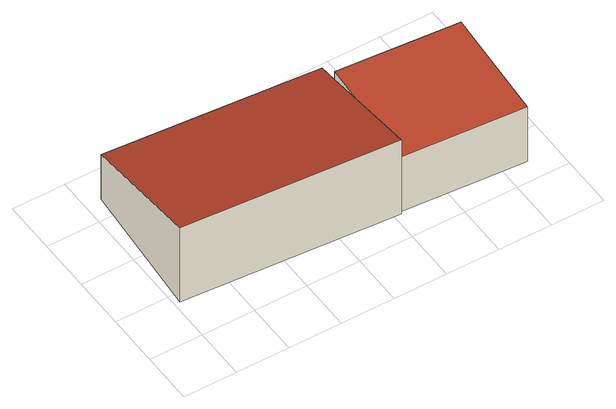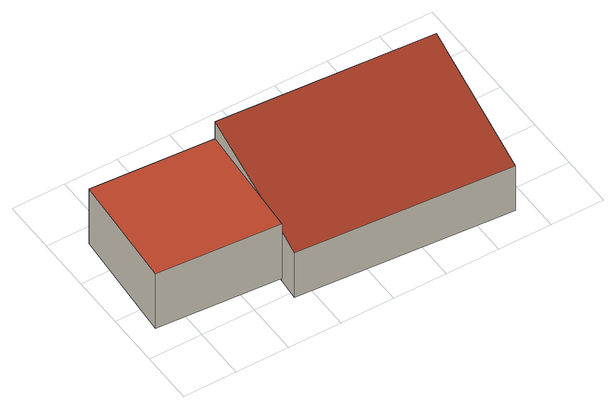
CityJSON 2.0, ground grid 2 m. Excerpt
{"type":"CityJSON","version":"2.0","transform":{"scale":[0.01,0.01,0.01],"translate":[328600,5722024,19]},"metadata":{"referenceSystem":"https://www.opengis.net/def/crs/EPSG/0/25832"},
"CityObjects":{
"building1":{"type":"Building","attributes":{"Geometrietyp2DReferenz":"3000","Gemeindeschluessel":"05170004","function":"51009_1610","roofType":"2100","measuredHeight":3.39},"geometry":[{"type":"Solid","lod":"2","boundaries":[[[[0,1,2,3]],[[4,5,1,0]],[[6,7,5,4]],[[8,9,7,6]],[[3,2,9,8]],[[6,4,0,3,8]],[[1,5,7,9,2]]]],"semantics":{"surfaces":[{"type":"WallSurface"},{"type":"RoofSurface"},{"type":"GroundSurface"}],"values":[[0,0,0,0,0,1,2]]}}]},
"building2":{"type":"Building","attributes":{"Geometrietyp2DReferenz":"3000","Gemeindeschluessel":"05170004","function":"51009_1610","roofType":"1000","measuredHeight":2.5},"geometry":[{"type":"Solid","lod":"2","boundaries":[[[[10,11,12,13]],[[14,15,11,10]],[[16,17,15,14]],[[13,12,17,16]],[[14,10,13,16]],[[11,15,17,12]]]],"semantics":{"surfaces":[{"type":"WallSurface"},{"type":"RoofSurface"},{"type":"GroundSurface"}],"values":[[0,0,0,0,1,2]]}}]}
},
"vertices":[
[21,161,358],[21,161,19],[826,103,19],[826,103,357],[61,683,222],[61,683,19],[862,621,222],[862,621,19],[856,538,244],[856,538,19],
[1315,503,279],[1315,503,30],[856,538,30],[856,538,279],[1285,70,279],[1285,70,30],[826,103,279],[826,103,30]
]}
